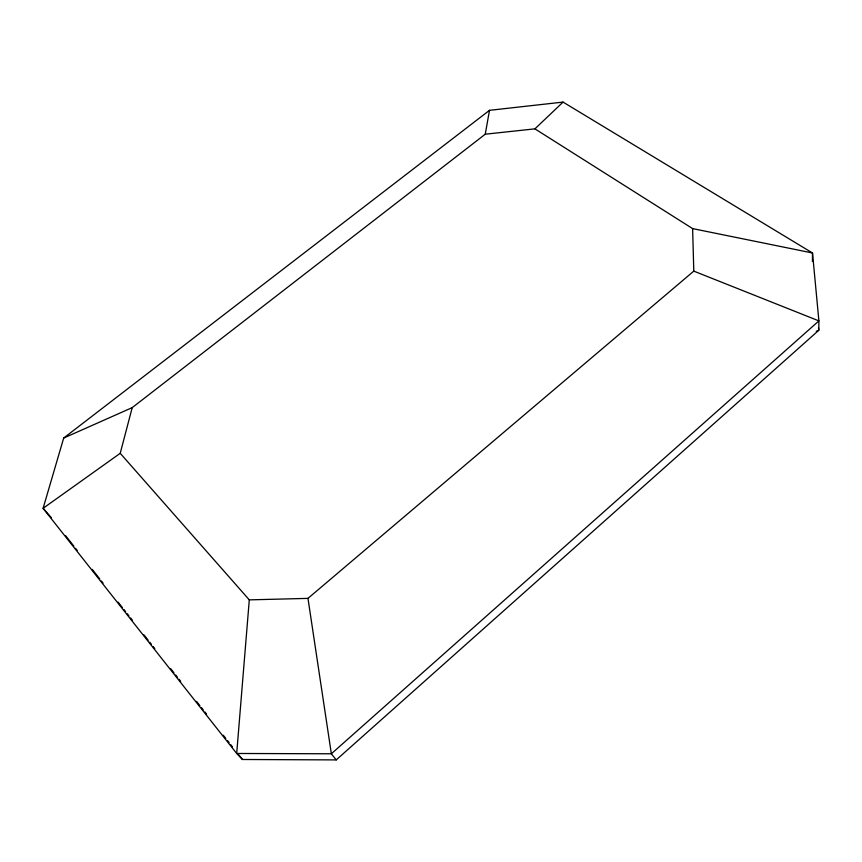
<?xml version="1.0" encoding="UTF-8"?>
<svg xmlns="http://www.w3.org/2000/svg" width="862" height="862" viewBox="0 0 862 862"><rect width="100%" height="100%" fill="white"/><g stroke="black" fill="none" stroke-linecap="round" stroke-linejoin="round"><path stroke-width="1.29" d="M812.435 261.455L812.5 252.986L563.058 102.093L489.497 110.325L63.691 438.047L43.1 508.311L236.694 753.474L242.448 759.487L336.223 759.907L818.771 330.308L818.9 320.89L812.5 252.986L692.617 228.602L534.925 128.858L485.252 134.203L132.209 407.629L63.691 438.047M249.29 599.866L236.694 753.474L331.353 753.787L818.9 320.89L693.791 271.121L307.971 598.379L249.29 599.866L120.227 453.304L132.209 407.629M485.252 134.203L489.497 110.325M534.925 128.858L563.058 102.093M120.227 453.304L43.1 508.311L51.332 517.642M816.26 331.256L818.771 330.308L818.523 327.657M336.223 759.907L331.353 753.787L307.971 598.379M65.523 535.593L73.863 546.163M75.533 548.275L77.203 550.387M92.223 569.394L99.733 578.898M101.404 581.01L103.074 583.121M118.094 602.129L122.264 607.408M123.934 609.52L125.604 611.632M127.274 613.744L128.944 615.856M130.615 617.968L132.285 620.09M143.965 634.874L148.135 640.154M149.805 642.265L151.475 644.377M153.145 646.489L154.815 648.601M170.676 668.664L174.005 672.888M175.676 675L177.346 677.112M179.016 679.224L180.686 681.336M196.547 701.409L199.876 705.633M201.546 707.745L203.216 709.857M204.887 711.969L206.557 714.081M223.247 735.2L225.747 738.368M227.417 740.48L229.087 742.591M230.757 744.703L232.428 746.815M238.268 754.207L242.448 759.487M692.617 228.602L693.791 271.121"/></g></svg>
